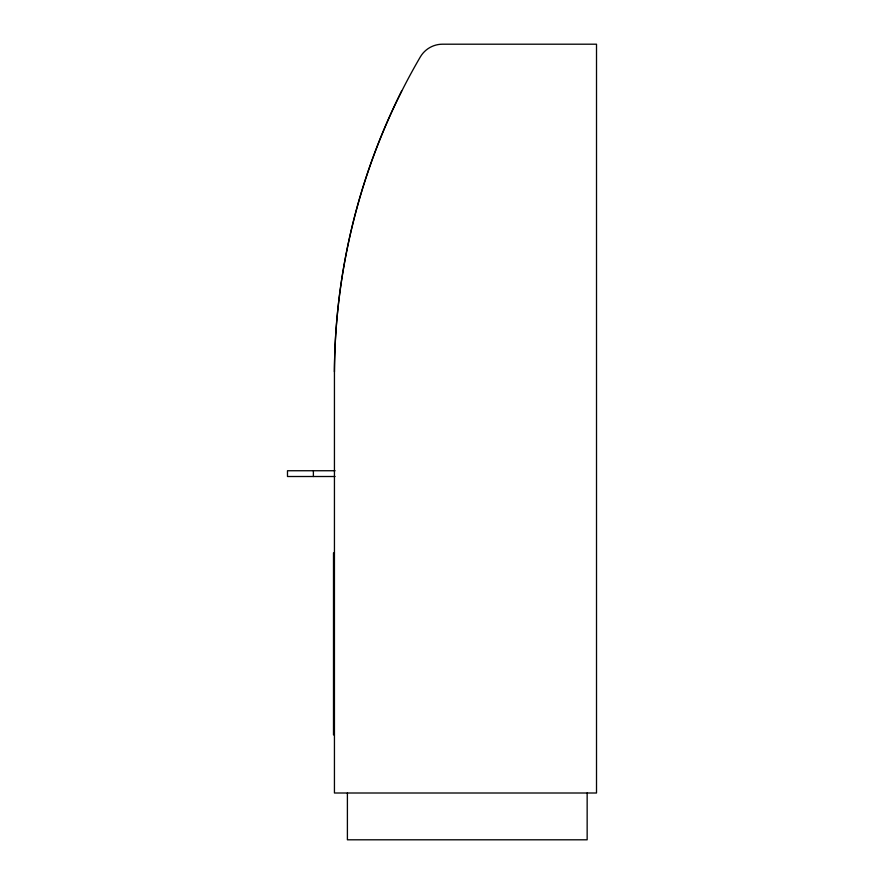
<?xml version="1.0" encoding="UTF-8"?>
<svg xmlns="http://www.w3.org/2000/svg" width="884" height="884" viewBox="0 0 884 884"><rect width="100%" height="100%" fill="white"/><g stroke="black" fill="none" stroke-linecap="round" stroke-linejoin="round"><path stroke-width="1.33" d="M334.439 371.799C334.837 261.598 364.738 152.004 420.364 56.863A25.735 25.735 0 0 1 442.53 44.2L596.512 44.2L596.512 793.003L334.439 793.003L334.439 371.799C334.959 274.581 358.097 177.916 401.656 90.997M335.047 470.741L287.488 470.741L287.488 476.509L335.047 476.509M334.439 552.92L333.5 552.92L333.5 734.858L334.439 734.858M587.153 793.003L587.153 839.8L347.401 839.8L347.401 793.003M313.378 470.741L313.378 476.509"/></g></svg>
